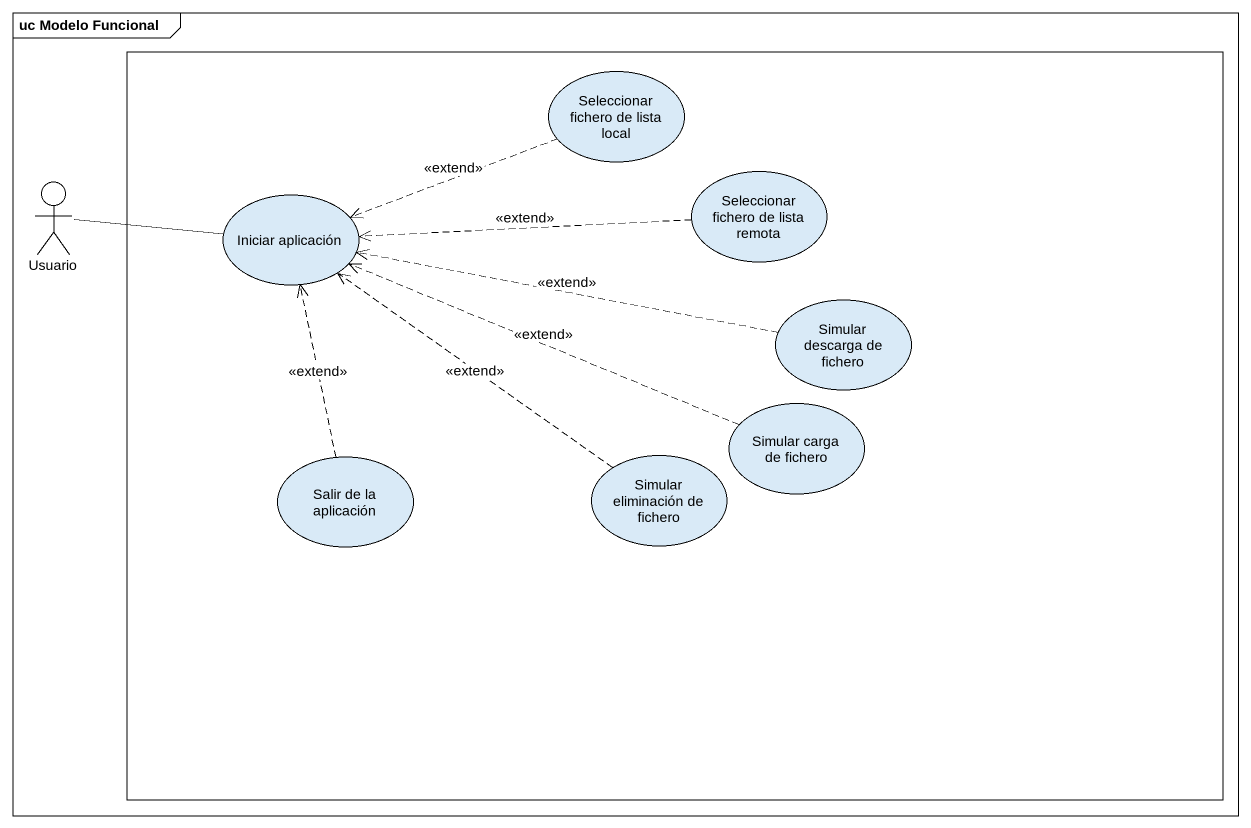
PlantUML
@startuml
mainframe uc Modelo Funcional
rectangle " " as rectangle1 {
  usecase "Seleccionar fichero de lista local" as Seleccionar_fichero_de
  usecase "Iniciar aplicación" as Iniciar_aplicación
  usecase "Seleccionar fichero de lista remota" as Seleccionar_fichero_de_2
  usecase "Simular descarga de fichero" as Simular_descarga_de_fichero
  usecase "Simular carga de fichero" as Simular_carga_de_fichero
  usecase "Salir de la aplicación" as Salir_de_la_aplicación
  usecase "Simular eliminación de fichero" as Simular_eliminación_de
}
actor Usuario
Seleccionar_fichero_de .left.> Iniciar_aplicación : <<extend>>
Usuario -right- Iniciar_aplicación
Seleccionar_fichero_de_2 .left.> Iniciar_aplicación : <<extend>>
Simular_descarga_de_fichero .left.> Iniciar_aplicación : <<extend>>
Simular_carga_de_fichero .left.> Iniciar_aplicación : <<extend>>
Salir_de_la_aplicación .up.> Iniciar_aplicación : <<extend>>
Simular_eliminación_de .up.> Iniciar_aplicación : <<extend>>
@enduml
